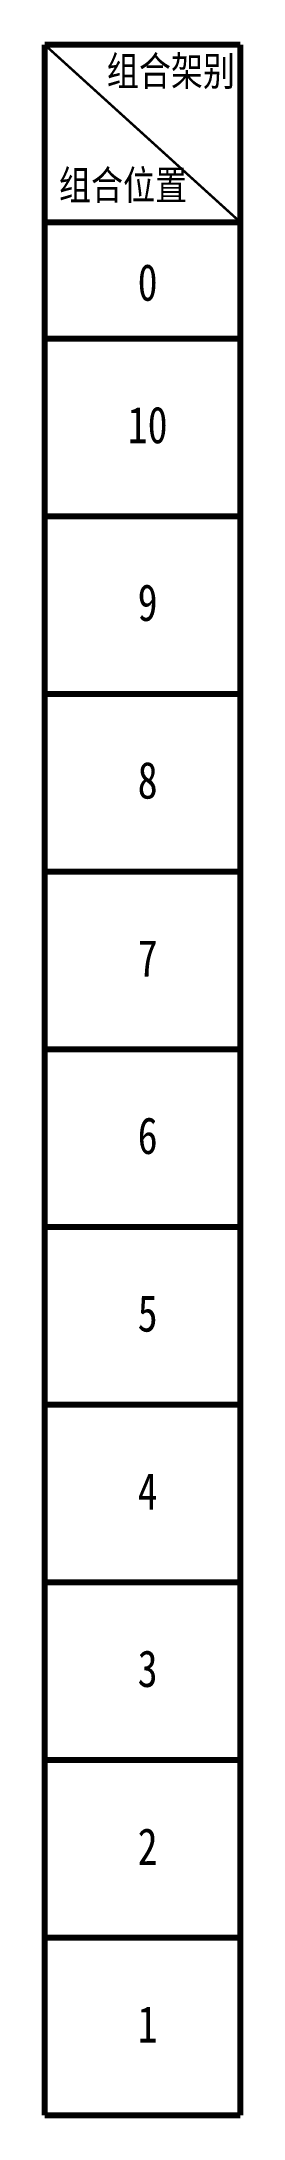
# Model space of a CAD drawing. Header units: inches. Extents: x 0 to 16, y 0 to 169.
import ezdxf
from ezdxf.enums import TextEntityAlignment as Align

# ---------------------------------------------------------------- set-up
doc = ezdxf.new("R2010")
doc.units = ezdxf.units.IN
doc.header["$MEASUREMENT"] = 0
doc.styles.add('ST', font='SimSun.ttf', dxfattribs={"width": 0.8})

msp = doc.modelspace()

# ---------------------------------------------------------------- linework, layer by layer
at = {"color": 0}
for points, const_width in [([(0, 169), (0, 0)], 0.5), ([(0, 169), (16, 169)], 0.5), ([(16, 169), (16, 169), (16, 145)], 0.5), ([(16, 169), (16, 0)], 0.5), ([(0, 154.5), (16, 154.5)], 0.5), ([(16, 145), (16, 130.5)], 0.2), ([(16, 130.5), (16, 116)], 0.2), ([(16, 116), (16, 101.5)], 0.2), ([(16, 101.5), (16, 87)], 0.2), ([(16, 87), (16, 72.5)], 0.2), ([(16, 72.5), (16, 58)], 0.2), ([(16, 58), (16, 43.5)], 0.2), ([(16, 43.5), (16, 29)], 0.2), ([(16, 29), (16, 14.5)], 0.2), ([(16, 14.5), (16, 0)], 0.2)]:
    msp.add_lwpolyline(points, dxfattribs=dict(at, const_width=const_width))
for points, const_width in [([(0, 169), (16, 154.5)], 0.2), ([(0, 145), (16, 145)], 0.5), ([(0, 130.5), (16, 130.5)], 0.5), ([(0, 116), (16, 116)], 0.5), ([(0, 101.5), (16, 101.5)], 0.5), ([(0, 87), (16, 87)], 0.5), ([(0, 72.5), (16, 72.5)], 0.5), ([(0, 58), (16, 58)], 0.5), ([(0, 43.5), (16, 43.5)], 0.5), ([(0, 29), (16, 29)], 0.5), ([(0, 14.5), (16, 14.5)], 0.5), ([(0, 0), (16, 0)], 0.5)]:
    msp.add_lwpolyline(points, dxfattribs=dict(const_width=const_width))
at = {"color": 0, "const_width": 0.2}
msp.add_lwpolyline([(16, 159), (16, 159)], close=True, dxfattribs=at)

# ---------------------------------------------------------------- texts
at = {"color": 0, "style": 'ST', "width": 0.8}
for s, p in [('组合架别', (10.32, 165.64)), ('组合位置', (6.41, 156.33))]:
    msp.add_text(s, height=2.4, dxfattribs=at).set_placement(p, align=Align.CENTER)
at = {"color": 0, "width": 0.8}
for s, p in [('0', (8.42, 149.57)), ('10', (8.42, 137.94)), ('9', (8.42, 123.44)), ('8', (8.42, 108.94)), ('7', (8.42, 94.44)), ('6', (8.42, 79.94)), ('5', (8.42, 65.44)), ('4', (8.42, 50.94)), ('3', (8.42, 36.44)), ('2', (8.42, 21.94)), ('1', (8.42, 7.44))]:
    msp.add_text(s, height=3, dxfattribs=at).set_placement(p, align=Align.MIDDLE)

doc.saveas('drawing.dxf')
